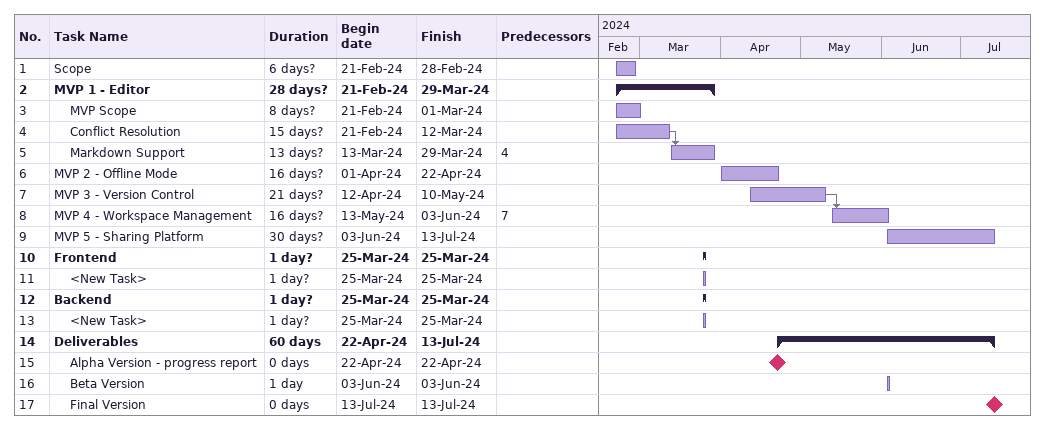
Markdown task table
| ID | Level | Task | Duration | Start | Finish | Predecessors |
|---|---|---|---|---|---|---|
| 1 | 1 | Scope | 6d? | 2024-02-21 | 2024-02-28 |  |
| 2 | 1 | **MVP 1 - Editor** | 28d? | 2024-02-21 | 2024-03-29 |  |
| 3 | 2 | MVP Scope | 8d? | 2024-02-21 | 2024-03-01 |  |
| 4 | 2 | Conflict Resolution | 15d? | 2024-02-21 | 2024-03-12 |  |
| 5 | 2 | Markdown Support | 13d? | 2024-03-13 | 2024-03-29 | 4 |
| 6 | 1 | MVP 2 - Offline Mode | 16d? | 2024-04-01 | 2024-04-22 |  |
| 7 | 1 | MVP 3 - Version Control | 21d? | 2024-04-12 | 2024-05-10 |  |
| 8 | 1 | MVP 4 - Workspace Management | 16d? | 2024-05-13 | 2024-06-03 | 7 |
| 9 | 1 | MVP 5 - Sharing Platform | 30d? | 2024-06-03 | 2024-07-13 |  |
| 10 | 1 | **Frontend** | 1d? | 2024-03-25 | 2024-03-25 |  |
| 11 | 2 | <New Task> | 1d? | 2024-03-25 | 2024-03-25 |  |
| 12 | 1 | **Backend** | 1d? | 2024-03-25 | 2024-03-25 |  |
| 13 | 2 | <New Task> | 1d? | 2024-03-25 | 2024-03-25 |  |
| 14 | 1 | **Deliverables** | 60d | 2024-04-22 | 2024-07-13 |  |
| 15 | 2 | Alpha Version - progress report | 0d | 2024-04-22 | 2024-04-22 |  |
| 16 | 2 | Beta Version | 1d | 2024-06-03 | 2024-06-03 |  |
| 17 | 2 | Final Version | 0d | 2024-07-13 | 2024-07-13 |  |
